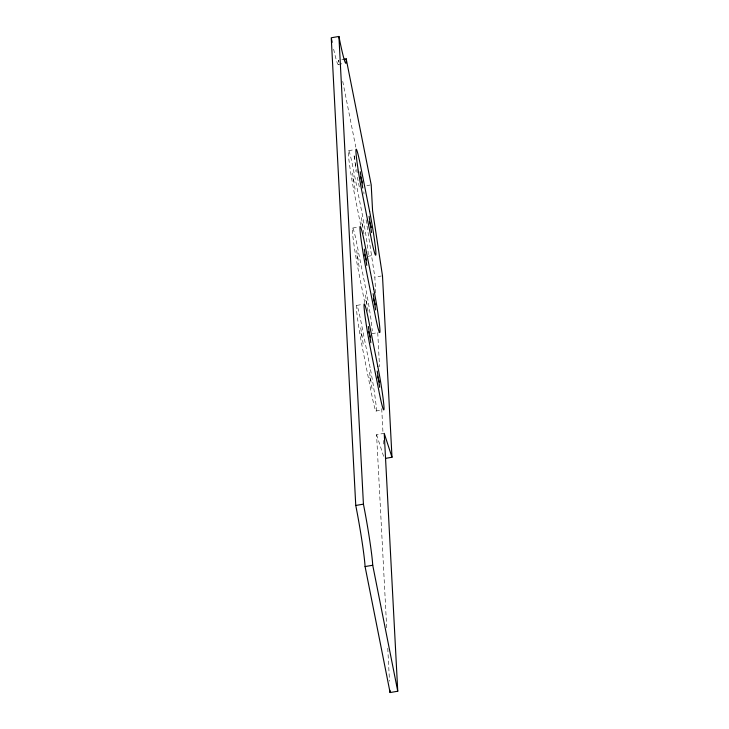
<?xml version="1.0" encoding="UTF-8"?>
<svg xmlns="http://www.w3.org/2000/svg" width="729" height="729" viewBox="0 0 729 729"><rect width="100%" height="100%" fill="white"/><g stroke="black" fill="none" stroke-linecap="round" stroke-linejoin="round"><path stroke-width="0.55" stroke-dasharray="3.65 2.73" d="M359.297 186.916L357.383 177.284M341.819 59.623L344.006 59.249M338.292 64.416L343.76 63.469M348.699 150.657L354.176 149.709M366.833 185.603L370.113 185.038M352.754 228.022L359.324 226.883M367.799 256.316L373.275 255.369M375.663 293.003L374.834 277.129L381.395 275.99M356.809 305.387L362.286 304.44M371.854 333.682L378.424 332.542M375.909 411.047L381.376 410.099M386.698 627.797L376.574 434.657L384.229 433.336M352.854 178.222L354.795 184.2M361.702 222.764L363.643 228.742M356.909 255.587L358.85 261.565M365.758 300.138L367.698 306.116M360.964 332.962L362.905 338.939M369.813 377.504L371.754 383.481M376.574 434.657L383.664 456.491M338.976 62.421L338.529 60.197A46.702 2.524 80.2 0 1 333.517 48.615M342.739 81.375L355.798 147.149M355.57 165.765L353.875 154.521L355.378 161.61M360.7 225.288L354.504 194.105A31.137 1.686 80.2 0 1 348.298 153.372A31.137 1.686 80.2 0 1 353.155 168.317L361.994 212.859A31.137 1.686 80.2 0 1 368.191 255.988M364.755 302.653L358.559 271.47A31.137 1.686 80.2 0 1 352.353 230.738A31.137 1.686 80.2 0 1 357.21 245.682L366.049 290.233A31.137 1.686 80.2 0 1 372.255 330.966M366.104 219.821L374.834 277.129M361.429 217.607L363.917 233.9M352.59 173.065L355.069 189.358M365.484 294.981L367.972 311.274M356.645 250.43L359.124 266.723M369.539 372.346L372.027 388.639M360.7 327.804L363.179 344.097M377.74 332.697L379.527 366.714M381.723 408.677L382.971 432.488M383.39 440.425L383.627 444.963M363.844 191.782L363.962 194.023M387.764 648.245L389.496 681.187M356.955 169.092L357.219 174.213M355.533 163.569L355.962 171.67M370.104 367.598L361.265 323.056A31.137 1.686 80.2 0 0 356.408 308.112A31.137 1.686 80.2 0 0 362.614 348.845L371.462 393.387A31.137 1.686 80.2 0 0 376.31 408.331A31.137 1.686 80.2 0 0 370.104 367.598"/><path stroke-width="1.09" d="M391.992 457.247L382.488 275.808L372.565 210.626L371.207 184.847L346.193 58.867A46.702 2.524 80.2 0 1 338.912 36.45L331.248 37.78L355.761 505.47A46.702 2.524 80.2 0 1 365.074 566.57L390.088 692.55L397.752 691.22L384.229 433.336L391.992 457.247L385.431 458.386M344.006 59.249L346.193 58.867M355.761 505.47L363.425 504.14L338.912 36.45M365.074 566.57L372.729 565.248L397.752 691.22M360.518 176.892L362.459 182.87M369.366 221.443L371.307 227.421M364.573 254.266L366.514 260.244M373.421 298.808L375.362 304.786M368.628 331.631L370.569 337.609M377.476 376.173L379.417 382.151M369.093 216.285L371.571 232.578M360.244 171.734L362.732 188.027M373.148 293.65L375.626 309.943M364.3 249.108L366.778 265.402M377.203 371.015L379.681 387.309M368.355 326.474L370.833 342.767M389.969 690.281L390.088 692.55M363.425 504.14A46.702 2.524 80.2 0 1 372.729 565.248M332.169 42.3A46.702 2.524 80.2 0 1 331.476 38.919M369.658 211.538L360.809 166.987A31.137 1.686 80.2 0 0 355.962 152.042A31.137 1.686 80.2 0 0 362.158 192.775L371.006 237.326A31.137 1.686 80.2 0 0 375.863 252.27A31.137 1.686 80.2 0 0 369.658 211.538M373.713 288.903L364.864 244.361A31.137 1.686 80.2 0 0 360.017 229.416A31.137 1.686 80.2 0 0 366.213 270.149L375.061 314.691A31.137 1.686 80.2 0 0 379.918 329.636A31.137 1.686 80.2 0 0 373.713 288.903M377.768 366.268L368.92 321.726A31.137 1.686 80.2 0 0 364.072 306.781A31.137 1.686 80.2 0 0 370.268 347.514L379.116 392.056A31.137 1.686 80.2 0 0 383.973 407.01A31.137 1.686 80.2 0 0 377.768 366.268"/></g></svg>
